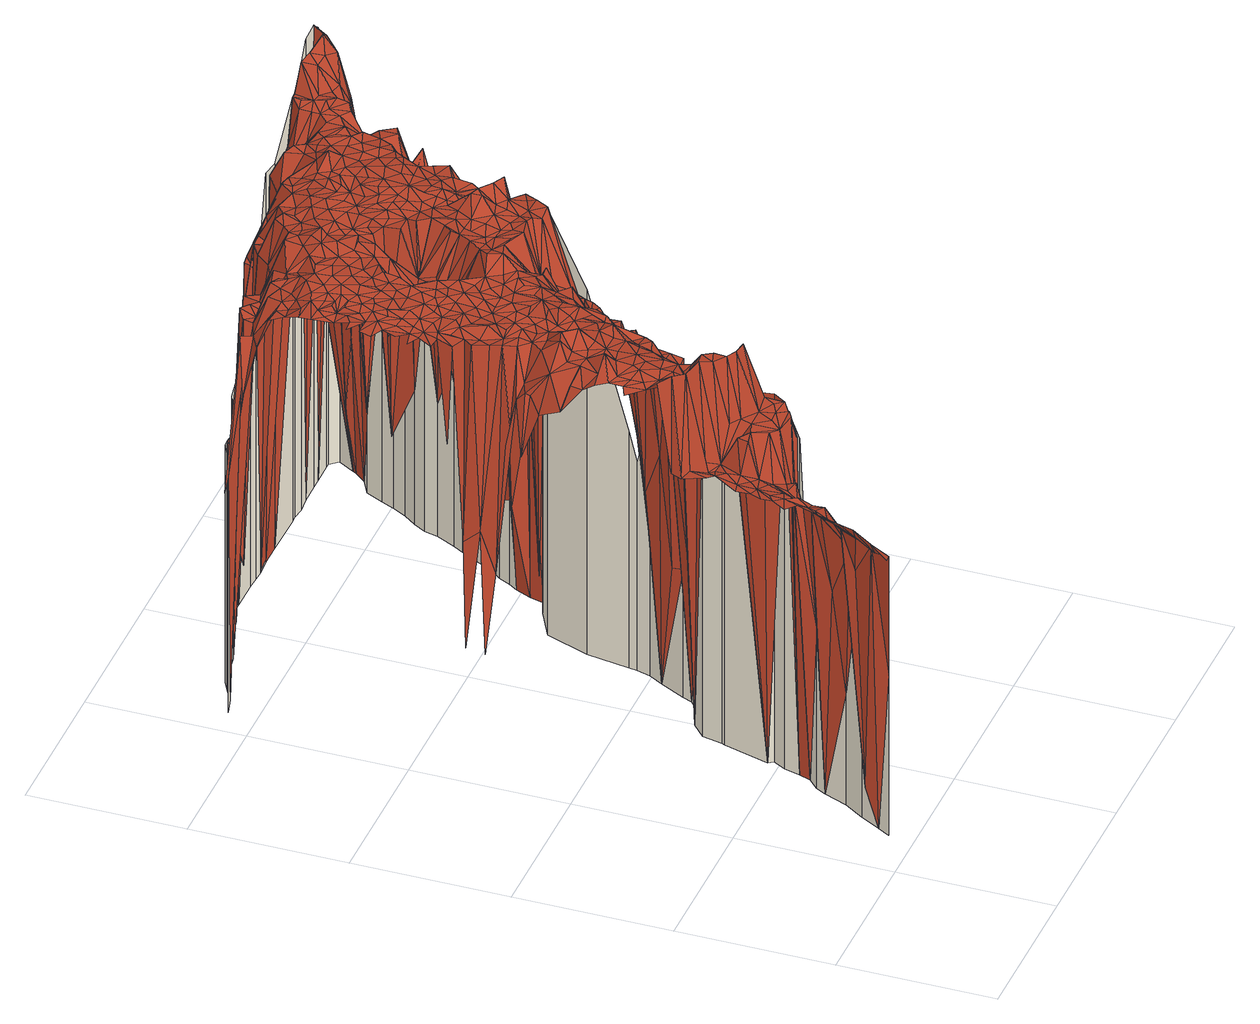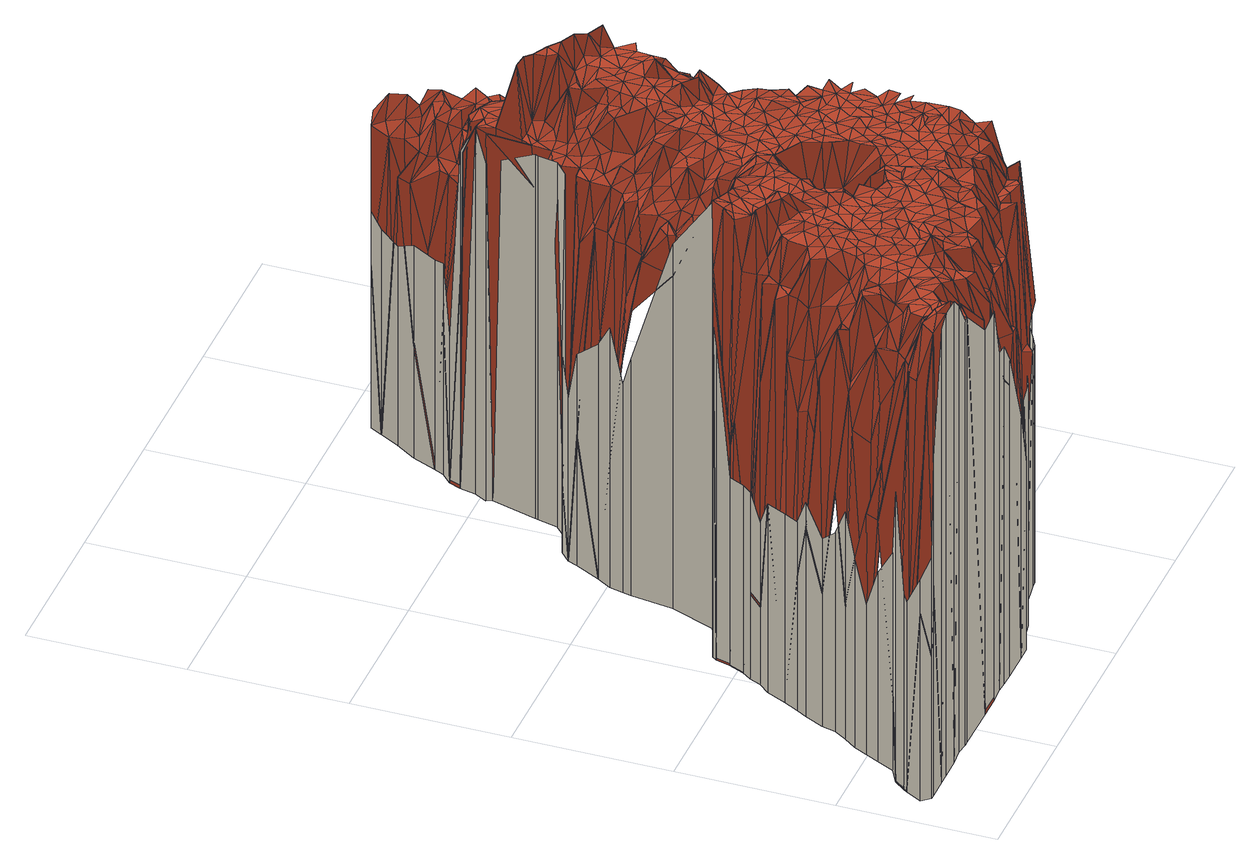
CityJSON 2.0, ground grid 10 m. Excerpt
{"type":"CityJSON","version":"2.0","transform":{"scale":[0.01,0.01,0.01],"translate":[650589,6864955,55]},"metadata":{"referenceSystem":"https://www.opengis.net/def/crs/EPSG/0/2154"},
"CityObjects":{
"building1":{"type":"Building","geometry":[{"type":"MultiSurface","lod":"2","boundaries":[[[0,1,2]],[[3,1,4]],[[1,0,4]],[[5,3,4]],[[6,7,8]],[[5,6,3]],[[0,9,4]],[[7,10,11]],[[7,6,12]],[[10,7,12]],[[9,5,4]],[[6,5,12]],[[13,7,11]],[[9,0,14]],[[7,13,15]],[[16,15,17]],[[16,17,18]],[[5,9,19]],[[20,10,12]],[[5,20,12]],[[11,10,21]],[[20,5,19]],[[15,13,17]],[[22,23,18]],[[18,17,24]],[[13,11,21]],[[9,14,25]],[[10,20,21]],[[23,22,26]],[[25,27,28,29]],[[22,18,24]],[[17,13,30]],[[9,31,19]],[[32,33,26]],[[34,9,25]],[[17,35,24]],[[13,36,30]],[[36,13,21]],[[31,9,34]],[[22,32,26]],[[37,20,19]],[[38,33,32]],[[35,22,24]],[[39,17,30]],[[20,37,21]],[[31,37,19]],[[17,39,35]],[[36,39,30]],[[40,34,25]],[[37,31,34]],[[41,25,29,42]],[[32,22,43]],[[44,22,35]],[[38,45,46]],[[47,36,21]],[[45,48,46]],[[37,49,21]],[[38,32,50]],[[37,34,40]],[[39,36,51]],[[49,47,21]],[[38,52,45]],[[53,32,43]],[[32,53,50]],[[22,54,43]],[[54,22,44]],[[36,47,51]],[[55,37,40]],[[39,56,35]],[[57,38,50]],[[38,57,52]],[[37,55,49]],[[48,58,59]],[[56,44,35]],[[60,48,45]],[[58,61,59]],[[55,47,49]],[[54,53,43]],[[52,60,45]],[[56,39,62]],[[39,51,63]],[[58,48,60]],[[55,40,64]],[[56,54,44]],[[54,65,53]],[[39,66,62]],[[67,61,68]],[[53,69,50]],[[61,58,68]],[[70,41,42,71]],[[51,47,63]],[[69,57,50]],[[57,69,52]],[[72,67,73]],[[47,55,74]],[[53,65,75]],[[60,52,76]],[[66,39,63]],[[52,69,76]],[[69,53,75]],[[65,54,77]],[[78,56,62]],[[79,55,64]],[[55,79,74]],[[54,56,80]],[[66,78,62]],[[67,81,73]],[[65,77,75]],[[82,67,68]],[[58,82,68]],[[47,83,63]],[[58,60,84]],[[83,47,74]],[[77,54,80]],[[77,69,75]],[[67,82,81]],[[85,60,76]],[[56,78,80]],[[86,87,73]],[[82,58,84]],[[81,86,73]],[[69,85,76]],[[79,83,74]],[[88,66,63]],[[89,79,64]],[[88,78,66]],[[87,86,90]],[[89,70,71,91]],[[69,77,92]],[[78,93,80]],[[94,95,96]],[[83,88,63]],[[97,95,98]],[[60,99,84]],[[93,77,80]],[[83,79,89]],[[69,100,85]],[[87,101,96]],[[100,69,102]],[[85,99,60]],[[93,78,88]],[[103,86,81]],[[82,103,81]],[[104,82,84]],[[69,105,102]],[[77,93,92]],[[105,69,92]],[[101,87,90]],[[86,103,90]],[[88,83,106]],[[101,94,96]],[[107,97,98]],[[95,107,98]],[[108,83,89]],[[97,109,110]],[[94,107,95]],[[83,108,106]],[[99,104,84]],[[111,112,110]],[[82,104,113]],[[103,82,113]],[[100,114,85]],[[93,115,92]],[[108,88,106]],[[116,89,91,117]],[[118,100,102]],[[97,107,109]],[[93,88,119]],[[114,99,85]],[[112,111,120]],[[105,118,102]],[[103,121,90]],[[122,112,120]],[[109,111,110]],[[100,118,123]],[[114,100,123]],[[124,101,90]],[[125,105,92]],[[88,108,126]],[[93,127,115]],[[121,124,90]],[[111,109,120]],[[115,125,92]],[[101,128,94]],[[128,107,94]],[[129,122,130]],[[119,88,126]],[[118,105,131]],[[132,103,113]],[[133,93,119]],[[103,132,121]],[[134,135,130]],[[109,107,136]],[[126,116,117,137]],[[99,138,104]],[[127,93,133]],[[105,125,131]],[[109,139,120]],[[104,138,113]],[[114,140,99]],[[139,122,120]],[[127,125,115]],[[107,128,136]],[[141,132,113]],[[101,124,142]],[[118,143,123]],[[143,114,123]],[[99,140,144]],[[122,145,130]],[[128,101,142]],[[138,99,144]],[[143,118,131]],[[146,109,136]],[[134,147,148]],[[149,119,126]],[[132,150,121]],[[150,124,121]],[[138,141,113]],[[139,109,151]],[[140,114,152]],[[149,133,119]],[[109,146,151]],[[114,153,152]],[[125,154,131]],[[114,143,153]],[[149,126,137,155]],[[125,127,156]],[[128,157,136]],[[122,139,158]],[[159,134,130]],[[145,122,158]],[[150,132,141]],[[127,133,160]],[[154,143,131]],[[145,159,130]],[[157,146,136]],[[161,162,163]],[[124,164,142]],[[140,138,144]],[[164,128,142]],[[165,147,134]],[[133,149,160]],[[124,150,166]],[[167,127,160]],[[153,140,152]],[[127,167,156]],[[157,128,168]],[[154,125,169]],[[164,124,166]],[[169,125,156]],[[170,150,141]],[[165,134,171]],[[138,170,141]],[[149,167,160]],[[128,164,168]],[[134,159,171]],[[159,145,158]],[[172,149,155,173]],[[143,154,174]],[[175,139,151]],[[163,147,176]],[[146,157,177]],[[138,140,178]],[[140,153,179]],[[147,165,176]],[[139,175,158]],[[146,180,151]],[[181,182,183]],[[161,181,183]],[[182,184,185]],[[167,169,156]],[[170,138,186]],[[143,187,153]],[[150,170,188]],[[138,178,186]],[[189,165,171]],[[180,146,177]],[[190,157,168]],[[191,161,163]],[[150,192,166]],[[187,143,174]],[[159,193,171]],[[194,154,169]],[[154,194,174]],[[164,195,168]],[[157,190,177]],[[180,175,151]],[[167,196,169]],[[191,163,176]],[[165,189,176]],[[192,164,166]],[[197,159,158]],[[153,187,179]],[[140,198,178]],[[199,140,179]],[[200,172,173,201]],[[181,184,182]],[[192,150,188]],[[193,189,171]],[[202,184,203]],[[196,167,204]],[[175,197,158]],[[205,170,186]],[[191,181,161]],[[195,190,168]],[[170,205,188]],[[193,159,197]],[[196,194,169]],[[178,198,186]],[[196,200,201,206]],[[207,208,209]],[[184,181,210]],[[190,211,177]],[[212,191,176]],[[164,192,213]],[[184,214,203]],[[198,140,215]],[[187,199,179]],[[208,207,203]],[[140,199,215]],[[189,216,176]],[[195,164,217]],[[194,218,174]],[[219,180,177]],[[218,187,174]],[[218,196,204]],[[220,205,186]],[[219,175,180]],[[214,184,210]],[[198,220,186]],[[189,193,221]],[[218,194,196]],[[216,212,176]],[[164,213,217]],[[222,192,188]],[[205,222,188]],[[181,191,223]],[[211,219,177]],[[216,191,212]],[[224,225,226]],[[175,227,197]],[[208,225,209]],[[175,219,228]],[[216,189,221]],[[195,229,190]],[[214,208,203]],[[227,193,197]],[[227,175,228]],[[181,230,210]],[[231,211,190]],[[232,199,187]],[[230,181,223]],[[191,216,233]],[[218,232,187]],[[234,214,210]],[[235,196,206,236]],[[222,205,237]],[[238,205,220]],[[239,218,204]],[[198,240,220]],[[229,195,217]],[[241,242,226]],[[193,243,221]],[[192,222,244]],[[229,231,190]],[[242,245,246]],[[213,192,247]],[[231,219,211]],[[243,193,248]],[[225,241,226]],[[234,208,214]],[[199,232,215]],[[191,249,223]],[[240,198,215]],[[205,238,237]],[[193,250,248]],[[251,216,221]],[[193,227,250]],[[230,234,210]],[[249,191,233]],[[213,247,217]],[[240,238,220]],[[242,252,245]],[[247,192,244]],[[219,253,228]],[[252,242,241]],[[232,218,239]],[[208,254,225]],[[253,227,228]],[[255,222,237]],[[243,251,221]],[[208,234,256]],[[219,231,257]],[[241,225,258]],[[222,255,244]],[[245,259,246]],[[249,230,223]],[[232,260,215]],[[260,240,215]],[[261,229,217]],[[262,216,251]],[[238,255,237]],[[225,254,258]],[[216,262,233]],[[254,208,256]],[[250,243,248]],[[252,241,258]],[[245,252,259]],[[263,231,229]],[[227,253,250]],[[264,265,246]],[[238,240,266]],[[255,247,244]],[[234,230,267]],[[268,232,239]],[[219,257,269]],[[257,231,263]],[[270,265,271]],[[234,272,256]],[[253,219,269]],[[273,235,236,274]],[[247,275,217]],[[251,243,276]],[[260,232,268]],[[230,249,277]],[[262,249,233]],[[240,260,266]],[[275,261,217]],[[263,229,261]],[[278,252,258]],[[259,264,246]],[[255,238,279]],[[272,254,256]],[[272,234,267]],[[252,280,259]],[[281,270,282]],[[262,251,276]],[[243,250,283]],[[238,266,284]],[[281,282,285]],[[265,264,271]],[[250,253,286]],[[249,262,287]],[[254,288,258]],[[289,273,274,290]],[[279,238,284]],[[291,230,277]],[[230,291,267]],[[292,270,271]],[[288,278,258]],[[257,263,293]],[[243,294,276]],[[260,268,295]],[[249,296,277]],[[297,263,261]],[[253,269,286]],[[252,298,280]],[[299,272,267]],[[300,301,285]],[[294,243,283]],[[302,252,278]],[[260,303,266]],[[275,297,261]],[[296,249,287]],[[254,272,304]],[[280,298,259]],[[270,292,282]],[[247,255,305]],[[301,300,306]],[[257,307,269]],[[250,308,283]],[[288,254,304]],[[291,299,267]],[[303,260,295]],[[264,259,309]],[[308,250,286]],[[306,310,311]],[[266,303,284]],[[259,298,309]],[[282,300,285]],[[275,247,305]],[[312,257,293]],[[313,262,276]],[[255,279,305]],[[263,297,314]],[[288,302,278]],[[287,262,315]],[[316,272,299]],[[296,291,277]],[[297,275,314]],[[317,292,271]],[[298,252,318]],[[252,302,318]],[[264,317,271]],[[307,257,312]],[[308,294,283]],[[272,316,304]],[[294,313,276]],[[268,319,295]],[[296,287,315]],[[292,320,282]],[[275,321,314]],[[263,322,293]],[[284,303,323]],[[299,291,324]],[[262,313,315]],[[325,288,304]],[[326,279,284]],[[320,300,282]],[[322,263,314]],[[316,299,324]],[[321,275,305]],[[319,289,290,327]],[[269,328,286]],[[302,288,329]],[[292,317,320]],[[319,303,295]],[[330,308,286]],[[331,264,309]],[[291,296,332]],[[316,325,304]],[[298,331,309]],[[300,333,306]],[[326,284,323]],[[288,325,329]],[[306,333,310]],[[322,312,293]],[[317,264,334]],[[279,326,305]],[[294,308,335]],[[336,296,315]],[[307,328,269]],[[321,322,314]],[[318,302,329]],[[300,320,337]],[[338,294,335]],[[331,298,318]],[[264,331,334]],[[296,336,332]],[[313,294,339]],[[303,319,340]],[[294,338,339]],[[328,330,286]],[[303,341,323]],[[291,342,324]],[[343,321,305]],[[342,291,332]],[[308,330,335]],[[316,344,325]],[[328,307,312]],[[322,321,343]],[[320,317,345]],[[313,346,315]],[[347,316,324]],[[325,344,329]],[[312,322,348]],[[341,303,340]],[[349,300,337]],[[349,333,300]],[[341,326,323]],[[326,350,305]],[[346,336,315]],[[328,312,348]],[[333,351,310]],[[344,316,347]],[[352,353,354,310]],[[346,313,339]],[[355,338,335]],[[336,356,332]],[[330,328,335]],[[357,318,329]],[[334,331,358]],[[320,359,337]],[[317,334,360]],[[357,331,318]],[[338,355,339]],[[361,343,305]],[[362,322,343]],[[350,361,305]],[[356,342,332]],[[351,353,310]],[[319,363,340]],[[359,320,345]],[[344,364,329]],[[342,365,324]],[[322,366,348]],[[365,347,324]],[[317,360,345]],[[349,351,333]],[[326,367,350]],[[336,346,368]],[[366,322,362]],[[331,357,358]],[[356,336,368]],[[364,357,329]],[[359,349,337]],[[361,362,343]],[[341,367,326]],[[363,341,340]],[[369,328,348]],[[370,319,327,371]],[[360,334,358]],[[328,372,335]],[[373,344,347]],[[364,344,374]],[[356,365,342]],[[372,355,335]],[[375,346,339]],[[344,373,374]],[[366,369,348]],[[367,361,350]],[[355,375,339]],[[363,319,376]],[[351,349,377]],[[365,373,347]],[[372,328,378]],[[362,361,379]],[[346,380,368]],[[341,363,381]],[[367,341,381]],[[351,382,353]],[[383,356,368]],[[384,349,359]],[[366,362,385]],[[365,356,383]],[[386,364,374]],[[328,387,378]],[[349,384,377]],[[387,328,369]],[[357,388,358]],[[373,386,374]],[[375,355,389]],[[346,375,390]],[[382,351,377]],[[357,364,391]],[[392,359,345]],[[369,366,393]],[[360,392,345]],[[361,367,394]],[[373,365,395]],[[396,360,358]],[[353,397,398,354]],[[380,346,390]],[[361,399,379]],[[365,383,400]],[[355,372,401]],[[380,383,368]],[[387,372,378]],[[402,362,379]],[[353,382,397]],[[366,385,393]],[[364,386,391]],[[388,396,358]],[[389,355,401]],[[362,402,385]],[[399,361,394]],[[388,357,391]],[[384,359,403]],[[363,404,381]],[[404,363,376]],[[404,367,381]],[[405,386,373]],[[405,373,395]],[[406,365,400]],[[384,407,377]],[[365,406,395]],[[408,369,393]],[[359,392,403]],[[409,382,377]],[[396,392,360]],[[408,387,369]],[[372,387,410]],[[399,402,379]],[[367,411,394]],[[383,412,400]],[[383,380,413]],[[414,375,389]],[[415,384,403]],[[416,370,371,417]],[[375,414,390]],[[404,411,367]],[[416,404,376]],[[407,384,415]],[[407,409,377]],[[386,418,391]],[[382,419,397]],[[406,405,395]],[[414,380,390]],[[420,372,410]],[[372,420,401]],[[407,415,403]],[[412,406,400]],[[412,383,413]],[[414,389,401]],[[421,388,391]],[[382,409,419]],[[393,385,422]],[[385,402,423]],[[380,414,413]],[[424,399,394]],[[386,405,425]],[[396,388,426]],[[402,399,427]],[[392,428,403]],[[428,407,403]],[[387,420,410]],[[397,429,430,398]],[[418,386,425]],[[392,396,431]],[[408,393,422]],[[418,421,391]],[[411,424,394]],[[397,419,429]],[[404,416,432]],[[399,424,427]],[[422,385,423]],[[405,406,425]],[[388,421,426]],[[407,433,409]],[[387,408,434]],[[435,416,417,436]],[[437,396,426]],[[438,414,401]],[[428,392,431]],[[402,439,423]],[[409,433,419]],[[406,412,440]],[[407,428,441]],[[411,404,442]],[[420,387,443]],[[404,432,444]],[[445,412,413]],[[433,407,441]],[[414,445,413]],[[419,446,429]],[[442,404,444]],[[387,434,443]],[[429,447,448,430]],[[424,411,449]],[[420,450,401]],[[402,427,451]],[[406,452,425]],[[434,408,422]],[[396,437,453]],[[412,445,440]],[[419,433,454]],[[431,396,453]],[[419,455,446]],[[450,438,401]],[[456,406,440]],[[421,418,457]],[[411,442,449]],[[439,402,451]],[[452,406,458]],[[424,459,427]],[[406,456,458]],[[460,418,425]],[[439,461,423]],[[461,422,423]],[[421,462,426]],[[447,463,464,448]],[[428,465,441]],[[445,466,440]],[[462,437,426]],[[428,431,453]],[[467,414,438]],[[450,420,443]],[[465,433,441]],[[459,424,449]],[[419,454,468]],[[432,469,444]],[[418,460,457]],[[454,433,465]],[[452,460,425]],[[455,419,468]],[[427,459,451]],[[462,421,457]],[[462,470,437]],[[467,471,414]],[[469,435,436,472]],[[437,470,453]],[[469,442,444]],[[414,473,445]],[[474,434,422]],[[466,475,440]],[[461,476,422]],[[461,439,477]],[[434,478,443]],[[450,467,438]],[[479,452,458]],[[445,480,466]],[[456,479,458]],[[475,456,440]],[[442,481,449]],[[477,439,451]],[[478,450,443]],[[471,473,414]],[[476,474,422]],[[481,459,449]],[[482,428,453]],[[460,452,483]],[[484,462,457]],[[474,478,434]],[[481,442,469]],[[460,484,457]],[[452,479,483]],[[480,475,466]],[[479,456,485]],[[461,486,476]],[[465,428,487]],[[470,462,488]],[[486,461,477]],[[467,450,489]],[[470,488,453]],[[454,465,490]],[[456,475,485]],[[450,478,489]],[[467,491,471]],[[473,480,445]],[[486,474,476]],[[459,492,451]],[[459,481,493]],[[468,454,490]],[[462,484,494]],[[492,477,451]],[[455,468,495]],[[491,473,471]],[[496,460,483]],[[484,460,497]],[[498,486,477]],[[492,459,493]],[[428,482,487]],[[463,495,499,464]],[[488,462,494]],[[500,467,489]],[[491,467,500]],[[501,478,474]],[[479,502,483]],[[474,486,503]],[[504,479,485]],[[488,482,453]],[[481,469,505]],[[475,506,485]],[[480,506,475]],[[460,496,497]],[[507,469,472,508]],[[480,473,506]],[[478,509,489]],[[502,479,504]],[[486,498,510]],[[506,504,485]],[[511,498,477]],[[493,481,512]],[[473,491,513]],[[492,511,477]],[[503,486,510]],[[465,514,490]],[[509,478,501]],[[515,496,483]],[[495,468,490]],[[509,500,489]],[[516,474,503]],[[484,517,494]],[[516,501,474]],[[512,481,505]],[[511,492,493]],[[514,465,487]],[[473,518,506]],[[519,488,494]],[[517,484,497]],[[482,488,520]],[[491,500,521]],[[518,473,513]],[[502,522,483]],[[504,506,523]],[[498,511,524]],[[496,517,497]],[[511,493,512]],[[491,525,513]],[[506,518,523]],[[522,515,483]],[[526,507,508,527]],[[528,498,524]],[[522,502,504]],[[529,519,494]],[[516,509,501]],[[510,498,530]],[[496,515,531]],[[517,529,494]],[[532,482,520]],[[525,491,521]],[[482,532,487]],[[503,510,530]],[[517,496,531]],[[516,503,533]],[[488,534,520]],[[535,495,490]],[[536,518,513]],[[537,504,523]],[[488,519,534]],[[500,509,538]],[[498,528,530]],[[511,528,524]],[[514,535,490]],[[511,512,539]],[[518,537,523]],[[503,530,533]],[[522,504,540]],[[541,526,527,542]],[[525,536,513]],[[504,537,540]],[[500,538,521]],[[543,514,487]],[[544,509,516]],[[518,536,537]],[[532,543,487]],[[519,529,545]],[[534,532,520]],[[517,546,529]],[[544,516,533]],[[515,522,547]],[[546,517,531]],[[509,544,538]],[[495,548,549,499]],[[515,550,531]],[[514,543,551]],[[535,514,551]],[[495,535,552]],[[538,525,521]],[[553,522,540]],[[529,546,545]],[[537,553,540]],[[511,539,554]],[[543,532,555]],[[550,515,547]],[[528,511,554]],[[536,525,556]],[[532,534,555]],[[557,546,531]],[[537,536,558]],[[559,519,545]],[[544,533,560]],[[533,530,561]],[[519,559,534]],[[562,525,538]],[[530,528,554]],[[536,563,558]],[[550,557,531]],[[522,553,564]],[[565,541,542,566]],[[551,543,567]],[[553,537,564]],[[525,562,556]],[[533,561,560]],[[546,559,545]],[[563,536,568]],[[535,551,569]],[[535,570,552]],[[571,522,572]],[[573,543,555]],[[536,556,568]],[[522,574,547]],[[561,530,554]],[[538,544,575]],[[572,522,576]],[[534,573,555]],[[543,573,567]],[[577,537,558]],[[546,557,578]],[[522,564,576]],[[570,535,569]],[[537,577,564]],[[562,538,575]],[[574,550,547]],[[579,551,567]],[[557,550,578]],[[534,559,580]],[[522,571,574]],[[563,581,558]],[[556,562,582]],[[573,534,580]],[[583,544,560]],[[551,579,569]],[[548,584,585,549]],[[571,572,576]],[[559,546,586]],[[581,563,568]],[[570,587,552]],[[575,544,588]],[[589,546,578]],[[562,575,582]],[[550,590,578]],[[561,583,560]],[[590,550,574]],[[581,577,558]],[[564,577,576]],[[587,584,552]],[[546,589,586]],[[544,583,588]],[[573,591,567]],[[556,592,568]],[[592,556,582]],[[591,579,567]],[[559,593,580]],[[594,561,554]],[[577,595,576]],[[575,596,582]],[[579,597,569]],[[598,570,569]],[[599,571,576]],[[600,573,580]],[[592,581,568]],[[571,599,574]],[[591,573,601]],[[593,559,586]],[[596,575,588]],[[590,602,578]],[[577,581,603]],[[602,590,574]],[[598,587,570]],[[573,600,601]],[[595,577,603]],[[602,589,578]],[[604,565,566,605]],[[583,561,594]],[[596,592,582]],[[591,597,579]],[[593,600,580]],[[587,598,584]],[[595,606,576]],[[597,598,569]],[[589,607,586]],[[574,599,608]],[[602,574,608]],[[581,592,609]],[[606,599,576]],[[583,610,588]],[[591,601,611]],[[610,596,588]],[[607,593,586]],[[589,602,612]],[[584,613,614,585]],[[581,615,603]],[[607,589,612]],[[606,595,603]],[[601,600,611]],[[592,596,616]],[[615,581,609]],[[591,617,597]],[[598,613,584]],[[618,591,611]],[[610,583,594]],[[593,607,619]],[[617,591,618]],[[600,593,620]],[[602,621,612]],[[617,598,597]],[[621,607,612]],[[622,606,603]],[[623,602,608]],[[599,624,608]],[[592,625,609]],[[615,622,603]],[[625,592,616]],[[599,606,626]],[[593,619,620]],[[610,627,596]],[[621,602,623]],[[596,627,616]],[[600,628,611]],[[624,599,626]],[[629,615,609]],[[630,610,594]],[[624,623,608]],[[622,615,631]],[[606,622,632]],[[628,600,620]],[[633,598,617]],[[633,617,618]],[[625,629,609]],[[607,621,634]],[[607,635,619]],[[615,629,631]],[[636,618,611]],[[613,598,637]],[[622,631,632]],[[610,630,638]],[[627,625,616]],[[606,639,626]],[[607,634,640]],[[639,606,632]],[[635,607,640]],[[621,623,641]],[[627,610,638]],[[619,635,620]],[[633,618,642]],[[598,633,643]],[[628,636,611]],[[623,624,641]],[[613,644,645,614]],[[631,629,646]],[[647,628,620]],[[598,643,637]],[[629,625,648]],[[634,621,641]],[[618,636,642]],[[631,649,632]],[[625,627,648]],[[635,647,620]],[[649,631,646]],[[630,650,638]],[[651,624,626]],[[633,642,652]],[[629,653,646]],[[647,654,628]],[[653,629,648]],[[655,604,605,656]],[[657,630,594]],[[650,627,638]],[[658,639,632]],[[639,651,626]],[[624,651,641]],[[642,636,652]],[[634,659,640]],[[636,628,660]],[[659,635,640]],[[649,658,632]],[[628,654,660]],[[653,649,646]],[[627,661,648]],[[647,635,662]],[[663,634,641]],[[658,664,639]],[[643,665,637]],[[643,633,666]],[[667,633,652]],[[650,630,668]],[[664,651,639]],[[644,665,669,645]],[[670,653,648]],[[634,663,671]],[[659,634,671]],[[627,650,672]],[[636,667,652]],[[654,647,673]],[[651,663,641]],[[661,670,648]],[[658,649,674]],[[661,627,672]],[[664,658,675]],[[649,653,676]],[[647,662,673]],[[665,643,666]],[[633,667,666]],[[668,630,657]],[[651,664,675]],[[677,636,660]],[[654,677,660]],[[636,678,679]],[[674,649,676]],[[636,677,678]],[[635,680,662]],[[635,659,681]],[[667,636,679]],[[653,670,676]],[[677,654,673]],[[682,650,668]],[[663,683,671]],[[683,659,671]],[[670,661,684]],[[658,674,685]],[[650,682,672]],[[663,651,683]],[[658,685,675]],[[686,665,666]],[[680,635,681]],[[684,661,672]],[[687,651,675]],[[662,680,673]],[[678,688,679]],[[677,689,678]],[[683,690,659]],[[691,674,676]],[[682,668,657]],[[659,690,681]],[[670,692,676]],[[685,687,675]],[[688,667,679]],[[693,665,686]],[[692,670,684]],[[694,655,656,695]],[[682,684,672]],[[667,693,666]],[[689,688,678]],[[696,677,673]],[[651,687,697]],[[651,698,683]],[[693,686,666]],[[699,682,657]],[[677,696,689]],[[685,674,700]],[[698,651,697]],[[701,693,667]],[[680,702,673]],[[674,691,700]],[[682,703,684]],[[702,696,673]],[[665,704,705,669]],[[701,667,706]],[[667,688,706]],[[682,699,707]],[[703,692,684]],[[665,693,708]],[[692,709,676]],[[690,683,710]],[[709,691,676]],[[687,685,711]],[[707,694,695,712]],[[690,710,681]],[[713,680,681]],[[703,682,714]],[[693,701,706]],[[715,682,707]],[[683,698,716]],[[702,680,713]],[[692,703,717]],[[682,715,714]],[[711,685,700]],[[687,718,697]],[[688,719,706]],[[689,696,720]],[[688,689,720]],[[709,692,717]],[[696,702,721]],[[710,713,681]],[[683,716,710]],[[691,709,700]],[[722,698,697]],[[715,707,712,723]],[[718,687,711]],[[715,703,714]],[[724,693,706]],[[688,720,719]],[[693,724,708]],[[720,696,721]],[[698,722,716]],[[703,725,717]],[[718,722,697]],[[719,726,706]],[[709,727,700]],[[703,715,728]],[[725,709,717]],[[729,702,713]],[[726,724,706]],[[713,710,730]],[[702,729,721]],[[724,731,708]],[[732,711,700]],[[720,726,719]],[[716,733,710]],[[728,715,723,734]],[[718,711,735]],[[726,731,724]],[[716,722,736]],[[731,737,708]],[[727,732,700]],[[704,738,739,705]],[[740,720,721]],[[725,703,741]],[[741,703,728]],[[709,725,742]],[[729,713,730]],[[710,733,730]],[[711,732,735]],[[722,718,743]],[[709,744,727]],[[731,726,745]],[[733,716,736]],[[729,740,721]],[[744,709,742]],[[737,731,745]],[[722,743,736]],[[726,720,746]],[[747,728,734,748]],[[744,732,727]],[[740,749,720]],[[750,718,735]],[[726,751,745]],[[733,752,730]],[[752,729,730]],[[743,718,750]],[[725,753,742]],[[751,737,745]],[[720,749,746]],[[738,751,754,739]],[[755,733,736]],[[753,725,741]],[[743,755,736]],[[740,729,756]],[[757,726,746]],[[732,744,758]],[[732,759,735]],[[760,744,742]],[[726,761,751]],[[761,726,757]],[[762,747,748,763]],[[753,760,742]],[[749,740,756]],[[729,752,764]],[[752,733,765]],[[766,750,735]],[[755,743,750]],[[759,732,758]],[[733,755,765]],[[759,766,735]],[[756,729,764]],[[744,767,758]],[[744,760,767]],[[768,757,746]],[[749,769,746]],[[770,749,756]],[[752,771,764]],[[771,752,765]],[[760,753,772]],[[755,750,773]],[[751,774,775,754]],[[751,761,774]],[[768,761,757]],[[767,759,758]],[[776,762,763,777]],[[769,749,770]],[[778,750,766]],[[769,768,746]],[[755,779,765]],[[780,756,764]],[[761,768,774]],[[770,756,781]],[[759,782,766]],[[750,778,773]],[[783,755,773]],[[784,759,767]],[[771,780,764]],[[769,770,781]],[[767,760,785]],[[782,778,766]],[[785,760,772]],[[755,783,779]],[[756,780,781]],[[786,771,765]],[[782,759,784]],[[768,769,787]],[[768,788,774]],[[779,786,765]],[[778,783,773]],[[788,768,787]],[[789,784,767]],[[790,769,781]],[[780,771,791]],[[769,792,787]],[[785,776,777,793]],[[780,794,781]],[[789,782,784]],[[771,786,791]],[[792,769,790]],[[789,767,785]],[[778,782,795]],[[783,786,779]],[[792,788,787]],[[783,778,795]],[[788,796,774]],[[774,796,797,775]],[[794,798,781]],[[780,798,794]],[[798,790,781]],[[782,789,799]],[[788,792,796]],[[786,783,800]],[[782,801,795]],[[801,782,799]],[[802,780,791]],[[803,789,785]],[[792,790,804]],[[805,783,795]],[[786,802,791]],[[802,798,780]],[[783,805,800]],[[806,785,793,807]],[[808,786,800]],[[789,803,799]],[[790,798,809]],[[795,801,810]],[[796,792,811]],[[802,786,808]],[[812,792,804]],[[803,801,799]],[[804,790,809]],[[792,812,811]],[[805,795,810]],[[813,808,800]],[[805,813,800]],[[801,814,810]],[[801,803,815]],[[814,801,815]],[[798,816,809]],[[798,802,816]],[[817,806,807,818]],[[819,802,808]],[[813,819,808]],[[820,804,809]],[[821,805,810]],[[813,805,822]],[[823,812,804]],[[814,821,810]],[[824,796,811]],[[816,820,809]],[[802,819,825]],[[812,824,811]],[[805,821,822]],[[819,813,826]],[[802,827,816]],[[820,823,804]],[[827,802,825]],[[828,814,815]],[[812,823,829]],[[828,821,814]],[[824,812,829]],[[830,813,822]],[[813,830,826]],[[831,817,818,832]],[[820,816,833]],[[796,834,835,797]],[[816,827,833]],[[821,836,822]],[[830,819,826]],[[824,837,796]],[[819,838,825]],[[836,821,828]],[[820,839,823]],[[836,830,822]],[[819,830,840]],[[838,827,825]],[[841,820,833]],[[823,839,829]],[[827,842,833]],[[838,819,840]],[[836,828,843]],[[844,831,832,845]],[[837,824,829]],[[839,820,841]],[[830,836,846]],[[839,847,829]],[[827,838,842]],[[830,838,840]],[[847,837,829]],[[848,836,843]],[[842,849,833]],[[849,841,833]],[[830,846,850]],[[836,848,846]],[[851,844,845,852]],[[839,837,847]],[[849,839,841]],[[838,849,842]],[[853,830,850]],[[838,830,854]],[[837,839,855]],[[839,849,856]],[[830,853,854]],[[838,857,849]],[[834,858,859,835]],[[846,860,850]],[[848,860,846]],[[857,838,854]],[[856,849,861]],[[839,856,862]],[[839,862,855]],[[849,857,861]],[[860,853,850]],[[863,851,852,864]],[[860,848,865]],[[853,860,854]],[[866,856,861]],[[858,867,868,859]],[[856,866,862]],[[869,857,854]],[[857,870,861]],[[860,869,854]],[[870,857,871]],[[870,866,861]],[[857,872,871]],[[873,860,865]],[[866,874,862]],[[857,869,872]],[[875,863,864,876]],[[869,860,873]],[[874,866,877]],[[866,870,877]],[[872,870,871]],[[862,874,878]],[[867,878,879,868]],[[869,873,880]],[[872,869,880]],[[870,872,881]],[[882,875,876,883]],[[877,870,884]],[[874,877,885]],[[884,870,881]],[[878,874,885]],[[886,872,880]],[[872,886,881]],[[877,884,885]],[[887,882,883,888]],[[886,884,881]],[[878,889,890,879]],[[891,886,880]],[[892,878,885]],[[884,886,893]],[[884,894,885]],[[894,884,893]],[[886,891,895]],[[894,892,885]],[[893,886,896]],[[895,887,888,897]],[[886,895,896]],[[889,898,899,890]],[[894,898,892]],[[894,893,896]],[[900,894,896]],[[895,901,896]],[[894,900,902]],[[901,900,896]],[[898,894,903]],[[901,895,897,904]],[[903,894,902]],[[898,905,906,899]],[[900,907,902]],[[901,907,900]],[[907,901,904,908]],[[907,903,902]],[[903,907,909]],[[905,910,911,906]],[[912,907,908,913]],[[909,907,914]],[[910,912,913,911]]],"semantics":{"surfaces":[{"type":"RoofSurface"},{"type":"WallSurface"}],"values":[0,0,0,0,0,0,0,0,0,0,0,0,0,0,0,0,0,0,0,0,0,0,0,0,0,0,0,0,0,1,0,0,0,0,0,0,0,0,0,0,0,0,0,0,0,0,0,0,0,0,1,0,0,0,0,0,0,0,0,0,0,0,0,0,0,0,0,0,0,0,0,0,0,0,0,0,0,0,0,0,0,0,0,0,0,0,0,0,0,1,0,0,0,0,0,0,0,0,0,0,0,0,0,0,0,0,0,0,0,0,0,0,0,0,0,0,0,0,0,0,0,0,0,0,0,0,0,1,0,0,0,0,0,0,0,0,0,0,0,0,0,0,0,0,0,0,0,0,0,0,0,0,0,0,0,0,0,0,0,0,0,0,0,0,1,0,0,0,0,0,0,0,0,0,0,0,0,0,0,0,0,0,0,0,0,0,0,0,0,0,0,0,0,1,0,0,0,0,0,0,0,0,0,0,0,0,0,0,0,0,0,0,0,0,0,0,0,0,0,0,0,0,0,0,0,1,0,0,0,0,0,0,0,0,0,0,0,0,0,0,0,0,0,0,0,0,0,0,0,0,0,0,0,0,0,0,0,1,0,0,0,0,0,0,0,0,0,0,0,0,0,0,0,0,0,0,0,0,0,0,0,0,0,0,0,0,0,0,0,0,0,0,0,0,0,1,0,0,0,0,0,0,0,0,0,0,0,0,0,1,0,0,0,0,0,0,0,0,0,0,0,0,0,0,0,0,0,0,0,0,0,0,0,0,0,0,0,0,0,0,0,0,0,0,0,0,0,0,0,0,0,0,0,0,0,1,0,0,0,0,0,0,0,0,0,0,0,0,0,0,0,0,0,0,0,0,0,0,0,0,0,0,0,0,0,0,0,0,0,0,0,0,0,0,0,0,0,0,0,0,0,0,0,0,0,0,0,0,0,0,0,0,0,0,0,0,0,0,0,0,1,0,0,0,0,0,0,0,0,0,0,0,0,0,0,0,0,0,0,0,0,0,0,0,1,0,0,0,0,0,0,0,0,0,0,0,0,0,0,0,0,0,0,0,0,0,0,0,0,0,0,0,0,0,0,0,0,0,0,0,0,0,0,0,0,0,0,0,0,0,0,0,0,0,0,0,0,0,0,0,0,0,0,0,0,0,0,0,0,0,0,0,1,0,0,0,0,0,0,0,0,0,0,0,0,0,0,0,0,0,0,0,0,0,0,0,0,0,0,0,0,0,0,0,0,0,0,0,0,0,0,0,0,0,0,0,0,0,0,0,0,0,0,0,0,1,0,0,0,0,0,0,0,0,0,0,0,0,0,0,0,0,0,0,0,0,0,0,0,0,0,0,0,0,0,0,0,0,0,0,1,0,0,0,0,0,0,0,0,0,0,0,0,0,0,0,0,0,0,0,0,0,0,0,0,0,0,0,0,0,0,0,0,0,0,0,0,0,0,0,0,1,0,0,0,0,0,0,0,0,0,0,0,0,0,0,0,0,0,0,0,0,0,0,0,0,0,0,0,0,0,0,0,0,0,0,0,0,1,0,0,0,0,0,0,0,0,0,0,0,0,0,0,0,0,0,0,0,0,0,0,0,0,0,0,0,1,0,0,0,0,0,0,0,0,0,0,0,0,0,1,0,0,0,0,0,0,0,0,0,0,0,0,0,0,0,0,1,0,0,0,0,0,0,0,0,0,0,0,0,0,0,0,0,0,0,0,0,0,0,1,0,0,0,0,0,0,0,0,0,0,0,0,0,0,0,0,0,0,1,0,0,0,0,0,0,0,0,0,0,0,0,0,0,0,0,0,0,0,0,0,0,0,0,0,0,0,0,0,0,0,0,0,0,0,0,0,0,0,0,0,0,0,0,0,0,0,0,0,0,0,0,1,0,0,0,0,0,0,0,0,0,0,0,0,1,0,0,0,0,0,0,0,0,0,0,0,0,0,0,0,0,0,0,0,0,0,0,0,0,0,0,0,0,0,0,0,0,0,0,0,1,0,0,0,0,0,0,0,0,0,0,0,0,0,0,0,0,0,0,0,0,0,0,0,0,0,0,1,0,0,0,0,0,0,0,0,0,0,0,0,0,0,1,0,0,0,0,0,0,0,0,0,0,0,0,0,0,0,0,0,0,0,0,0,0,0,0,0,1,0,0,0,0,0,0,0,0,0,0,0,0,0,0,0,0,0,0,0,0,0,0,0,0,0,0,0,0,0,0,0,0,0,1,0,0,0,0,0,0,0,0,0,0,0,0,0,0,0,0,0,0,0,0,0,0,0,0,0,0,0,0,0,0,0,0,0,0,0,0,0,0,0,1,0,0,0,0,0,0,0,0,0,0,0,0,0,0,0,0,0,1,0,0,0,0,0,0,0,0,0,0,0,0,0,0,0,0,0,0,0,0,0,0,0,0,0,0,0,0,0,0,0,0,0,0,0,0,0,0,0,0,0,0,0,0,0,0,0,0,0,0,0,0,0,0,0,0,0,1,0,0,0,0,0,0,0,0,0,0,0,0,0,0,0,0,1,0,0,0,0,0,0,0,0,0,0,0,0,0,0,0,0,0,0,0,0,0,1,0,0,0,0,0,0,0,0,0,0,0,0,0,0,0,0,0,0,0,0,0,0,0,0,0,0,0,0,0,0,0,0,0,0,0,0,0,0,0,0,0,0,0,0,0,0,0,0,0,0,0,1,0,0,0,0,0,0,0,0,0,0,0,0,0,0,0,0,1,0,0,0,0,0,0,0,0,0,1,0,0,0,0,0,0,0,0,0,0,0,0,0,0,0,0,0,0,0,0,1,0,0,0,0,0,0,0,0,0,0,0,0,0,0,0,0,0,0,0,0,0,1,0,0,0,0,0,1,0,0,0,0,0,0,0,0,0,0,0,0,0,0,0,0,1,0,0,0,0,0,0,0,0,0,0,1,0,0,0,0,0,0,0,0,0,0,1,0,0,0,0,0,0,0,0,0,0,0,0,0,0,0,0,0,0,0,1,0,0,0,1,0,0,0,0,0,0,0,0,0,0,0,0,0,0,0,0,0,0,0,0,0,0,0,0,0,0,0,0,0,1,0,0,0,0,0,0,0,0,0,0,1,0,0,0,0,0,0,0,0,0,0,0,0,0,0,0,1,0,0,0,0,0,0,0,0,0,0,0,0,0,0,0,0,0,0,1,0,0,0,0,0,0,0,0,0,0,0,0,0,0,0,0,0,0,0,0,0,0,1,0,1,0,0,0,0,0,0,0,0,0,0,0,0,0,0,0,1,0,0,0,0,0,0,0,0,0,0,0,0,1,0,0,0,0,0,0,0,0,0,1,0,0,0,0,0,0,0,0,1,0,0,0,1,0,0,0,0,0,0,0,0,0,0,1,0,0,0,0,0,1,0,0,0,1,0,0,0,0,0,0,0,1,0,1,0,0,0,0,0,0,0,0,1,0,1,0,0,0,0,0,0,0,1,0,1,0,0,1,0,0,1,1,0,1]}}]}
},
"vertices":[
[228,122,2097],[100,185,2252],[136,99,2136],[135,308,2300],[197,197,2124],[224,328,2188],[185,406,2279],[116,515,2367],[107,429,2346],[300,255,2095],[172,480,2312],[182,557,2345],[230,437,2237],[220,616,2327],[340,161,1177],[166,659,2371],[67,707,2395],[192,753,2376],[125,799,2393],[312,357,2113],[310,447,2155],[300,542,2294],[207,924,2391],[100,863,2408],[179,837,2388],[385,241,41],[132,938,2405],[340,161,41],[340,161,1568],[385,241,1491],[255,689,2358],[382,383,1834],[182,1040,2414],[100,1019,2426],[396,327,307],[262,779,2363],[312,623,2283],[387,474,2103],[157,1165,2463],[327,719,2281],[455,368,1939],[455,368,41],[455,368,1449],[273,991,2386],[305,890,2369],[168,1326,2453],[124,1207,2460],[424,599,2119],[107,1358,2428],[423,538,2109],[240,1124,2434],[385,676,2213],[215,1229,2430],[284,1055,2409],[336,959,2370],[466,447,1919],[395,897,2309],[258,1203,2418],[214,1456,3059],[125,1426,2440],[257,1384,3066],[112,1508,3064],[381,799,2292],[477,744,2144],[542,498,835],[334,1028,2620],[469,781,2300],[167,1598,2960],[204,1524,2973],[338,1199,2418],[542,498,41],[542,498,1545],[75,1697,2956],[158,1733,2959],[514,648,2092],[347,1096,2622],[287,1276,2446],[419,1044,2626],[464,839,2281],[549,586,1527],[463,945,2617],[232,1637,2960],[280,1556,2964],[547,717,2099],[309,1462,2968],[378,1349,3084],[231,1715,2960],[162,1827,2956],[559,825,2123],[607,653,41],[237,1801,2959],[607,653,1520],[495,1068,2630],[525,903,2609],[228,1914,2957],[153,1984,2877],[138,1901,2939],[111,2105,2718],[161,2061,2882],[417,1446,2925],[427,1281,3063],[311,1905,3050],[441,1182,2639],[347,1705,2959],[390,1509,2963],[506,1137,2642],[587,785,2082],[273,2040,2953],[641,715,1186],[215,2208,2895],[128,2243,2650],[184,2318,2734],[72,2331,2372],[391,1586,2964],[475,1366,3063],[579,971,2624],[641,715,41],[641,715,1535],[516,1227,3057],[643,875,2625],[169,2341,2754],[371,1750,2963],[179,2400,2688],[516,1305,3061],[385,1864,2960],[622,1068,2631],[709,782,41],[652,974,2628],[346,2028,2961],[99,2437,2404],[163,2523,1438],[571,1187,3065],[432,1694,2963],[703,908,2623],[173,2621,1705],[53,2546,936],[296,2129,2947],[709,782,1053],[550,1538,2902],[257,2380,2760],[567,1460,2910],[493,1602,2956],[371,1947,2962],[614,1257,2657],[489,1484,2902],[233,2461,2456],[335,2187,3054],[161,2723,1620],[68,2673,940],[737,856,41],[477,1768,2967],[321,2298,2971],[554,1403,2763],[621,1335,2677],[659,1176,3062],[737,856,2418],[718,1009,2640],[382,2133,2963],[317,2445,2964],[284,2525,2974],[740,873,2420],[194,2894,2993],[52,2780,2369],[164,2791,2978],[465,1951,2968],[225,2695,2971],[472,1878,2963],[761,958,2637],[426,2052,2964],[749,1079,2651],[548,1690,2951],[267,2600,2969],[761,958,41],[761,958,2633],[697,1253,2619],[383,2378,2967],[272,2756,2968],[412,2209,3061],[621,1525,2753],[654,1403,2661],[429,2305,2965],[213,2986,3001],[161,2995,2997],[96,2898,3003],[177,3059,2998],[75,3035,3000],[590,1655,2858],[749,1335,2617],[568,1783,2951],[301,2672,2963],[490,2130,3053],[257,2915,2991],[593,1873,2959],[362,2548,2963],[766,1245,2618],[521,2038,2967],[788,1074,41],[408,2471,2963],[701,1548,2718],[735,1449,2643],[808,1039,41],[808,1039,2428],[117,3126,3002],[161,3221,2999],[808,1039,2645],[636,1733,2896],[788,1074,2434],[74,3260,3001],[233,3278,3001],[90,3338,3006],[252,3060,2998],[499,2244,2965],[292,2848,2965],[591,1952,2964],[222,3157,3000],[762,1530,2657],[354,2814,2989],[606,2047,2982],[797,1318,2620],[517,2324,2966],[695,1627,2756],[409,2657,3001],[649,1820,2909],[329,2970,2997],[85,3416,3006],[196,3335,3004],[150,3419,3010],[495,2480,2962],[480,2383,2962],[602,2164,2965],[339,3056,2998],[566,2232,2963],[810,1448,2616],[400,2855,2998],[302,3151,2999],[872,1368,41],[872,1368,2613],[713,1757,2905],[753,1675,2737],[872,1368,2373],[774,1597,2686],[216,3461,3006],[124,3506,3004],[482,2640,2968],[694,1876,2894],[161,3579,3003],[112,3645,3002],[693,1991,2983],[455,2564,2962],[404,2942,2995],[539,2541,2961],[420,2767,2981],[225,3525,3001],[566,2425,2962],[311,3335,3002],[749,1812,2896],[298,3236,3000],[596,2297,2964],[265,3400,3004],[214,3639,3005],[838,1547,2628],[687,2091,2973],[487,2839,2992],[670,2224,2965],[285,3709,3004],[118,3721,2996],[837,1642,2642],[395,3139,3000],[883,1477,2610],[640,2386,2962],[152,3816,2953],[205,3742,2997],[363,3266,3000],[880,1387,41],[880,1387,2613],[740,2059,2949],[522,2743,2960],[436,3002,2998],[290,3503,3005],[824,1823,2718],[268,3573,3013],[93,3901,2946],[203,3892,2943],[578,2611,2960],[844,1758,2684],[128,3983,2711],[629,2494,2959],[484,2918,2998],[363,3422,3001],[910,1518,41],[910,1518,2618],[489,3084,2999],[236,3828,2944],[713,2268,2965],[588,2700,2958],[925,1552,2613],[500,3003,2999],[718,2188,2963],[332,3575,3003],[390,3195,2999],[214,4036,2726],[67,4048,2387],[359,3505,3004],[914,1659,2617],[389,3350,3004],[877,1988,2764],[151,4093,2749],[728,2403,2967],[657,2575,2959],[314,3632,3005],[191,4182,1706],[41,4151,1702],[742,2344,2983],[607,2806,2960],[781,2150,2955],[568,2917,2998],[472,3269,3000],[308,3805,2972],[410,3567,3003],[1001,1602,41],[283,3886,2957],[810,2088,2887],[818,2245,2968],[913,1757,2632],[506,3191,3004],[437,3377,3002],[949,1821,2632],[1001,1602,2614],[800,2469,2970],[438,3473,3002],[729,2513,2964],[396,3643,3003],[564,3043,3001],[266,4118,2387],[370,3735,3003],[729,2627,2960],[607,2981,2999],[305,3979,2954],[647,2703,2961],[702,2790,2959],[1001,1668,2618],[1026,1760,2616],[595,3141,3001],[880,2100,2894],[523,3361,3003],[383,3863,2952],[679,2904,2995],[560,3279,3002],[823,2347,2967],[329,4079,2731],[945,1923,2715],[327,4140,2742],[191,4182,41],[312,4216,41],[312,4216,1706],[753,2703,2958],[642,3066,3004],[506,3602,3003],[461,3693,3004],[420,3946,2948],[474,3805,3001],[975,2018,2698],[915,2178,2899],[1093,1722,2211],[538,3496,3003],[634,3215,3000],[903,2269,2877],[1040,1900,2623],[688,3006,3000],[874,2420,2965],[1141,1634,41],[1141,1634,1434],[824,2649,2963],[608,3341,3006],[547,3405,3005],[762,2840,2959],[1141,1634,537],[400,4085,2722],[835,2531,2964],[985,2134,2749],[761,2970,3016],[1089,1807,2387],[395,4186,2769],[721,3084,3013],[442,4014,2957],[982,2241,2802],[618,3450,3009],[930,2518,2966],[568,3678,3003],[821,2798,2961],[813,2890,2965],[601,3570,3007],[542,3863,2976],[967,2335,2892],[1076,1983,2615],[667,3298,3018],[549,3780,3007],[397,4265,41],[397,4265,1708],[1058,2066,2643],[698,3137,3008],[881,2734,2962],[1059,2156,2699],[506,3929,2961],[1150,1838,2395],[674,3402,3029],[760,3228,2750],[492,4064,2700],[983,2446,2913],[473,4154,2749],[912,2621,2964],[1158,1919,2382],[795,3122,2749],[810,3038,2706],[892,2855,2981],[502,3986,2955],[1212,1698,41],[1212,1698,1188],[681,3530,3007],[466,4255,1704],[969,2678,2964],[681,3619,3012],[1077,2384,2900],[1074,2278,2744],[1167,2025,2624],[745,3455,3022],[663,3713,3005],[1121,2095,2626],[567,3963,2950],[473,4306,41],[473,4306,1704],[618,3913,2937],[1238,1760,947],[553,4122,2722],[1078,2489,2837],[1238,1760,41],[1238,1760,1534],[639,3811,3006],[967,2770,2967],[1130,2193,2644],[842,3167,2750],[573,4041,2952],[1246,1906,1719],[1025,2595,2958],[1245,1830,937],[907,3034,2726],[487,4310,335],[487,4310,41],[487,4310,1704],[1222,1981,2380],[1043,2707,2964],[1233,2139,2616],[791,3441,2641],[707,3873,3010],[544,4219,2745],[533,4314,1704],[859,3254,2746],[786,3582,3010],[830,3302,2731],[1238,2060,2383],[814,3508,3015],[1147,2337,2709],[746,3704,3012],[533,4314,41],[533,4314,1705],[628,4143,2719],[872,3112,2747],[1042,2798,3061],[619,4277,1752],[1324,1923,41],[718,3773,3005],[1003,2881,3063],[1324,1923,1701],[1063,2951,3041],[1153,2483,2771],[975,3153,2750],[1155,2423,2737],[1214,2255,2622],[1128,2581,2905],[897,3318,2737],[1002,3048,2769],[1309,2018,1386],[796,3941,3002],[894,3444,2971],[816,3634,3032],[957,3198,2750],[1203,2389,2685],[809,4060,3007],[801,3833,3045],[1120,2673,2903],[726,4215,2433],[1067,2879,3051],[1313,2188,2389],[1306,2085,2058],[832,3745,3061],[712,4341,41],[898,3535,3046],[890,3637,3045],[1248,2327,2623],[712,4341,1067],[1128,2822,3061],[1209,2594,2899],[980,3306,2730],[1233,2471,2689],[1025,3208,2747],[1379,2013,934],[1044,3082,2760],[1379,2013,41],[1379,2013,1874],[1221,2647,2785],[1289,2387,2585],[1374,2206,2391],[1404,2103,1695],[1123,2936,3042],[797,4146,2742],[976,3483,2354],[1264,2590,2729],[957,3662,3041],[1115,3028,3048],[888,3826,3045],[846,3911,3050],[1222,2815,3045],[1076,3335,2734],[1079,3161,2749],[1320,2303,2614],[1200,2909,3043],[1404,2103,41],[1404,2103,1512],[1368,2365,2606],[927,3728,3042],[1368,2417,2619],[993,3584,3042],[866,3999,3015],[1316,2515,2631],[950,3886,3045],[807,4289,1882],[1185,2961,3043],[1155,3107,3048],[1288,2762,3056],[1413,2157,2047],[1107,3233,2748],[1413,2157,41],[1413,2157,1705],[875,4061,3015],[1308,2661,2743],[973,3782,3042],[998,3710,3042],[1089,3447,3047],[829,4389,41],[829,4389,1745],[1085,3555,3037],[858,4181,2764],[829,4389,874],[1155,3162,3058],[1456,2430,2392],[929,3998,3010],[1285,2903,3040],[1046,3639,3040],[1227,3107,3043],[1041,3837,3042],[1374,2616,2670],[1419,2510,2617],[1311,2837,3041],[1206,3062,3042],[1213,3220,3046],[1456,2430,41],[1456,2430,2617],[931,4110,3010],[1315,3004,3041],[929,4271,2772],[887,4341,585],[1194,3391,3050],[1139,3340,2737],[1009,4032,3004],[1211,3452,3038],[1395,2782,3062],[1243,3313,3057],[1279,3176,3054],[1142,3643,3036],[990,4189,3004],[1031,3959,3038],[1325,3099,3043],[1372,2875,3041],[1485,2720,3034],[912,4425,41],[912,4425,1745],[1147,3800,3046],[961,4359,2422],[1441,2765,3060],[1156,3726,3040],[1177,3554,3038],[1051,4158,3014],[1416,2989,3042],[1137,3913,3043],[1565,2713,3066],[1303,3246,3041],[1452,2844,3042],[1034,4268,2769],[1069,4347,2735],[1304,3406,3036],[1138,4018,3039],[1046,4087,3014],[1256,3593,3039],[1372,3197,3050],[1565,2713,41],[1565,2713,3050],[1366,3351,3039],[1221,3770,3046],[1290,3527,3037],[1443,3073,3141],[1520,2816,3044],[1133,4112,3008],[1234,3707,3037],[1066,4454,41],[1066,4454,1745],[1442,3144,3139],[1492,2937,3040],[1112,4273,2733],[1113,4213,3007],[1248,3854,3045],[1233,3965,3045],[1299,3671,3038],[1413,3278,3042],[1341,3590,3038],[1379,3509,3039],[1524,3021,3039],[1403,3428,3037],[1591,2968,3041],[1234,4057,3039],[1506,3120,3140],[1612,2798,3065],[1467,3214,3041],[1459,3299,3043],[1158,4351,2736],[1387,3689,3039],[1343,3852,3043],[1270,4182,3005],[1146,4499,1365],[1611,2857,3046],[1476,3367,3041],[1333,3755,3039],[1418,3583,3040],[1214,4260,2770],[1179,4417,1790],[1146,4499,41],[1146,4499,1368],[1535,3182,3025],[1318,3925,3044],[1586,3057,3141],[1539,3274,3040],[1674,2891,3044],[1531,3556,3040],[1214,4312,2749],[1597,3129,3007],[1332,4003,3045],[1764,2817,41],[1764,2817,1371],[1810,2810,2754],[1559,3359,3042],[1432,3821,3049],[1326,4115,3016],[1664,3020,3140],[1392,3921,3043],[1481,3656,3038],[1490,3449,3042],[1231,4498,41],[1284,4438,2421],[1314,4359,2773],[1753,2834,303],[1231,4498,1744],[1670,3094,2827],[1458,3722,3040],[1740,2961,2741],[1429,4015,3046],[1599,3290,3012],[1563,3430,3045],[1677,3184,3010],[1400,4099,3034],[1325,4204,3012],[1336,4270,3011],[1485,3969,3043],[1506,3879,3042],[1783,2904,1518],[1537,3715,3042],[1737,3053,2738],[1649,3403,3032],[1298,4490,2421],[1620,3482,3041],[1411,4258,3005],[1423,4180,3010],[1524,3802,3042],[1717,3235,3009],[1745,3129,2757],[1357,4496,2424],[1836,2816,41],[1836,2816,2412],[1459,4098,3043],[1627,3565,3044],[1619,3637,3045],[1836,2816,2740],[1735,3365,3008],[1352,4440,2426],[1499,4025,3045],[1813,3026,713],[1425,4499,41],[1425,4499,2280],[1416,4374,2737],[1858,2845,41],[1425,4499,2098],[1793,3210,2741],[1601,3856,3055],[1708,3460,3017],[1858,2845,2258],[1565,3965,3045],[1847,2954,1750],[1883,2937,41],[1650,3747,3048],[1804,3109,2732],[1733,3573,3036],[1459,4307,2785],[1564,4141,3057],[1563,4064,3143],[1700,3651,3056],[1883,2937,1372],[1456,4436,2430],[1897,3133,2103],[1525,4356,2765],[1826,3323,2753],[1928,3038,41],[1665,4019,3050],[1663,3913,3041],[1486,4386,2740],[1847,3422,3006],[1723,3818,3043],[1928,3038,1369],[1805,3510,3008],[1747,3719,3053],[1509,4496,2188],[1509,4496,41],[1509,4496,2424],[1628,4115,3075],[1967,3096,639],[1898,3223,2704],[1781,3682,3045],[1913,3314,2772],[1536,4442,2530],[1659,4252,3009],[1967,3096,41],[1967,3096,1358],[1680,4187,3023],[1863,3667,2925],[1581,4490,41],[1750,3920,3043],[2001,3171,590],[1581,4490,2424],[1828,3751,3038],[1741,4117,3045],[1638,4367,3007],[1930,3375,2772],[1957,3453,2741],[1978,3261,595],[1648,4459,2817],[2001,3171,41],[2001,3171,1183],[1773,4026,3045],[1833,3853,3039],[1922,3515,2750],[2022,3344,2422],[1721,4337,3010],[1763,4272,3007],[1745,4200,3031],[1833,3961,3044],[2061,3237,1372],[1918,3706,2890],[1688,4500,41],[1688,4500,2792],[2061,3237,41],[2061,3237,1374],[1970,3634,2806],[1927,3813,3005],[1876,4039,3046],[1810,4186,3043],[2024,3522,2440],[1976,3757,2868],[2035,3451,2424],[2124,3367,41],[1957,3888,3009],[1765,4405,2797],[1759,4464,2764],[2098,3436,2096],[1854,4235,3039],[1940,3992,3043],[1817,4333,2896],[2124,3367,1375],[1862,4132,3043],[2042,3689,2749],[1841,4498,41],[1841,4498,2759],[1953,4105,3045],[2131,3514,2142],[2039,3810,3009],[2102,3592,1773],[2022,4009,2948],[2175,3461,984],[1936,4336,2890],[2103,3756,2758],[2175,3461,41],[2175,3461,1374],[2038,3926,3004],[1956,4220,3045],[2133,3667,2568],[1914,4475,2757],[1900,4409,2824],[2093,3836,3010],[2169,3596,2423],[2217,3529,1369],[2046,4174,3043],[2217,3529,41],[2217,3529,1556],[2110,4000,2865],[2026,4286,3042],[2203,3718,2819],[2178,3791,2439],[2032,4341,3042],[2023,4485,2768],[2077,4081,2938],[2148,3913,2756],[2118,4130,3040],[2277,3652,983],[2036,4419,3042],[2217,3960,2752],[2277,3652,41],[2277,3652,1368],[2093,4255,3042],[2134,4496,41],[2134,4496,3043],[2250,3807,2424],[2134,4496,3041],[2236,4108,2771],[2140,4367,3043],[2198,4020,2756],[2166,4301,3042],[2199,4172,3040],[2299,3740,1749],[2299,3740,41],[2299,3740,1445],[2308,3849,2207],[2123,4440,3042],[2349,3822,990],[2215,4250,3041],[2291,3959,2130],[2349,3822,41],[2349,3822,1646],[2319,4022,2428],[2321,4116,2619],[2172,4498,3037],[2211,4362,3036],[2279,4165,2763],[2172,4498,41],[2172,4498,3044],[2386,3976,600],[2265,4301,3040],[2253,4488,3212],[2409,3902,41],[2409,3902,1373],[2409,3902,1372],[2279,4393,3193],[2253,4488,41],[2253,4488,3202],[2413,4069,2097],[2350,4286,3037],[2340,4215,2756],[2431,4147,704],[2457,3990,1747],[2298,4450,3257],[2457,3990,41],[2457,3990,1095],[2352,4379,3222],[2358,4496,41],[2358,4496,3303],[2496,4076,1747],[2450,4247,2840],[2496,4076,41],[2496,4076,1374],[2461,4338,3181],[2471,4430,3282],[2524,4276,2833],[2553,4190,41],[2553,4190,1578],[2497,4499,41],[2497,4499,3308],[2553,4190,575],[2497,4499,3312],[2576,4347,2849],[2569,4446,3203],[2655,4245,41],[2608,4309,1087],[2655,4245,2090],[2571,4497,41],[2571,4497,3245],[2664,4361,524],[2714,4316,41],[2640,4432,2847],[2710,4499,1485],[2714,4316,1425],[2710,4499,41],[2710,4499,2430],[2728,4339,41],[2728,4339,1381],[2744,4499,1046],[2744,4499,41],[2744,4499,1745],[2790,4446,41],[2790,4446,1605],[2790,4446,1369]
]}
